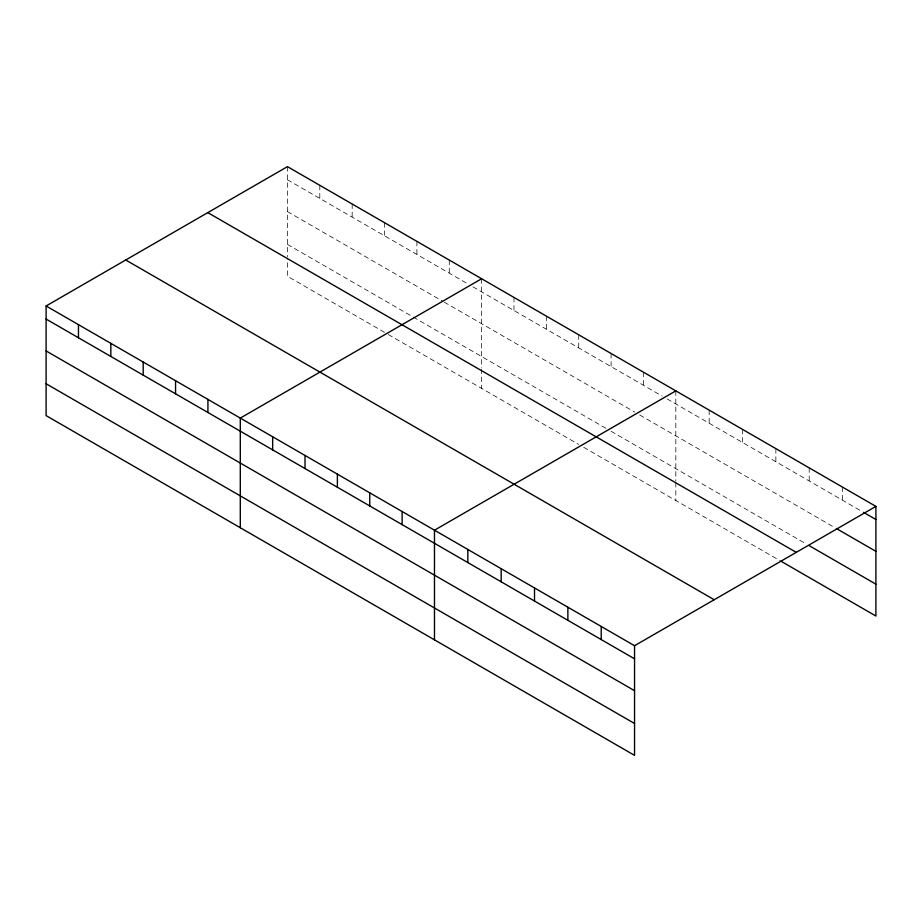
<?xml version="1.0" encoding="UTF-8"?>
<svg xmlns="http://www.w3.org/2000/svg" width="922" height="922" viewBox="0 0 922 922"><rect width="100%" height="100%" fill="white"/><g stroke="black" fill="none" stroke-linecap="round" stroke-linejoin="round"><path stroke-width="0.69" stroke-dasharray="4.61 3.46" d="M287.445 179.744L467.938 283.953M472.917 286.823L662.134 396.068M667.113 398.938L862.312 511.641M287.445 211.599L443.044 301.436M444.289 302.151L634.739 412.111M639.718 414.992L835.148 527.81M287.445 244.422L606.111 428.407M611.09 431.289L806.738 544.234M384.532 332.346L287.445 276.289L287.445 258.275M388.266 334.502L578.728 444.462M583.707 447.331L779.563 560.415M842.558 487.127L842.558 500.231M809.205 467.88L809.205 480.984M775.863 448.622L775.863 461.726M742.521 429.375L742.521 442.479M709.168 410.117L709.168 423.221M675.826 390.87L675.826 481.123M675.826 482.506L675.826 500.519M643.464 372.177L643.464 385.281M611.09 353.495L611.09 366.599M578.728 334.813L578.728 347.917M546.366 316.119L546.366 329.223M513.992 297.437L513.992 310.541M481.63 278.755L481.63 367.624M481.63 369.007L481.63 388.404M449.268 260.062L449.268 273.166M416.905 241.38L416.905 254.484M384.532 222.698L384.532 235.802M352.169 204.004L352.169 217.108M319.807 185.322L319.807 198.426M287.445 166.64L287.445 256.892"/><path stroke-width="1.38" d="M46.1 305.977L634.555 645.711L634.555 755.36L46.1 415.615L46.1 305.977L287.445 166.64L875.9 506.385L875.9 616.023L780.807 561.118M481.63 278.755L240.296 418.092L240.296 527.73M675.826 390.87L434.481 530.208L434.481 639.856M634.555 645.711L875.9 506.385M863.545 512.355L875.9 519.478M836.381 528.525L875.9 551.344M809.205 545.663L875.9 584.168M207.796 212.613L796.262 552.359M125.738 259.992L714.204 599.738M46.1 319.07L634.555 658.815M46.1 350.936L634.555 690.682M46.1 383.759L634.555 723.505M601.213 626.464L601.213 639.568M567.871 607.218L567.871 620.31M534.518 587.959L534.518 601.063M501.176 568.713L501.176 581.805M467.834 549.454L467.834 562.558M402.119 511.514L402.119 524.618M369.757 492.832L369.757 505.936M337.383 474.15L337.383 487.254M305.021 455.456L305.021 468.56M272.658 436.774L272.658 449.878M207.923 399.399L207.923 412.503M175.56 380.717L175.56 393.821M143.198 362.035L143.198 375.127M110.836 343.341L110.836 356.445M78.462 324.659L78.462 337.763"/></g></svg>
